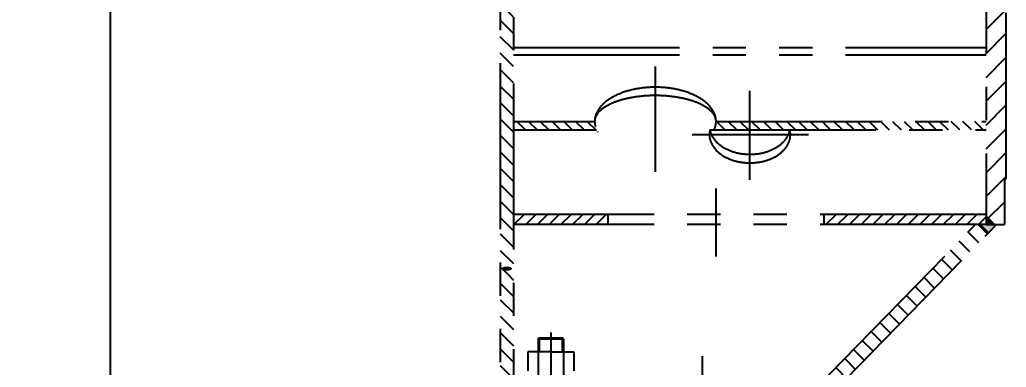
# Model space of a CAD drawing. Header units: millimetres. Extents: x -254 to 20771, y -723 to 14152.
# Drawn here: x 13741 to 17455, y 5246 to 6554 of the extents above; entities that cross this region are included whole.
import ezdxf
from ezdxf.enums import TextEntityAlignment as Align

# ---------------------------------------------------------------- set-up
doc = ezdxf.new("R2010")
doc.units = ezdxf.units.MM
doc.header["$LTSCALE"] = 500
doc.linetypes.add('G', pattern=[2, 1.25, -0.25, 0.25, -0.25])
doc.linetypes.add('K', pattern=[2.5, 1.25, -0.25, 0.25, -0.25, 0.25, -0.25])
for name, color, linetype in [('01', 7, 'Continuous'), ('02', 1, 'Continuous'), ('05', 4, 'G'), ('07', 6, 'K'), ('08', 1, 'Continuous')]:
    doc.layers.add(name, color=color, linetype=linetype)
doc.styles.get("Standard").update_dxf_attribs({"font": 'isocp', "width": 0.707, "bigfont": 'intecad.shx'})
doc.dimstyles.new('INTE', dxfattribs={"dimscale": 50, "dimtxt": 3.5, "dimasz": 3, "dimexe": 3, "dimexo": 0, "dimgap": 1, "dimtad": 1, "dimdec": 3, "dimdsep": 46, "dimtxsty": 'Standard', "dimcen": 0, "dimclrd": 1, "dimclre": 1, "dimclrt": 3, "dimaunit": 1, "dimadec": 0, "dimazin": 0, "dimtfac": 1, "dimtdec": 3, "dimtmove": 0, "dimatfit": 0, "dimfxl": 1, "dimarcsym": 0})
pattern_1 = [(45, (-732.674, 3858.865), (-30.93592, 30.93592), [])]
pattern_2 = [(45, (-732.674, 3858.865), (-22.09709, 22.09709), [])]

# ---------------------------------------------------------------- blocks, each defined once
blk = doc.blocks.new('FTYRTR')
at = {"layer": '07', "linetype": 'K'}
h = blk.add_hatch(dxfattribs=at)
h.set_pattern_fill('ANSI31', color=6, scale=20, angle=90, style=0)
h.set_pattern_definition([(135, (-10452.66, -5626.06), (-44.90128, -44.90128), [])])
h.paths.add_polyline_path([(5768.4, 6763.5), (6504.9, 6763.5), (6536.9, 6795.5), (6536.9, 6833), (6365.3, 6833), (6365.3, 6839.5), (5042.9, 6839.5), (5031.9, 6779.5), (5031.9, 6776.5), (5034.7, 6763.5)])
for points in [[(6536.9, 6803), (6536.9, 6763.5), (6536.9, 6723.4), (6537, 6741.4), (6567.7, 6772.9)], [(6536.9, 6795.5), (6504.9, 6763.5), (6536.9, 6763.5)]]:
    blk.add_hatch(color=6, dxfattribs=at).paths.add_polyline_path(points)
h = blk.add_hatch(dxfattribs=at)
h.set_pattern_fill('ANSI31', color=6, scale=250, style=0)
h.set_pattern_definition(pattern_2)
h.paths.add_polyline_path([(6180.9, 6701.2), (6148.7, 6700), (6148.7, 6406.9), (6180.9, 6405.2)])
h.paths.add_polyline_path([(6180.9, 6763.5), (6148.7, 6763.5), (6148.7, 6700), (6180.9, 6701.2)])
h = blk.add_hatch(dxfattribs=at)
h.set_pattern_fill('ANSI31', color=6, scale=250, angle=90, style=0)
h.set_pattern_definition([(135, (-732.674, 3858.865), (-22.09709, -22.09709), [])])
h.paths.add_polyline_path([(6536.9, 6763.5), (6498.9, 6763.5), (6498.9, 6153), (6536.9, 6153)])
h = blk.add_hatch(dxfattribs=at)
h.set_pattern_fill('ANSI31', color=6, scale=380, style=0)
h.set_pattern_definition([(45, (-732.674, 3858.865), (-33.58757, 33.58757), [])])
h.paths.add_polyline_path([(6938, 6411.9, -0.014891), (6937.9, 6412), (6728.9, 6615.7, -0.014891), (6728.8, 6615.8), (6567.7, 6772.9), (6537, 6741.4), (6536.9, 6723.4), (7102.9, 6171.5), (7118.4, 6171.7), (7118, 6236.4)])
h.paths.add_polyline_path([(7199.9, 6219.4), (7162.7, 6227.2), (7157.9, 6219), (7129, 6168.8), (7609.6, 6068.3), (7609.8, 6068.3), (7641.4, 6068.8), (7613.9, 6132.8)])
h = blk.add_hatch(dxfattribs=at)
h.set_pattern_fill('ANSI31', color=6, scale=250, style=0)
h.set_pattern_definition(pattern_2)
h.paths.add_polyline_path([(6180.9, 6405.2), (6148.7, 6406.9), (6148.7, 6124.9), (6180.9, 6128.9)])
h.paths.add_polyline_path([(6180.9, 6128.9), (6148.7, 6124.9), (6148.7, 5874.5), (6180.9, 5874.5)])
h = blk.add_hatch(dxfattribs=at)
h.set_pattern_fill('ANSI31', color=6, scale=250, style=0)
h.set_pattern_definition(pattern_2)
edge = h.paths.add_edge_path()
edge.add_line((6180.9, 5874.5), (6148.7, 5874.5))
edge.add_line((6148.7, 5874.5), (6148.7, 5747))
edge.add_ellipse((6148.7, 5518.5), major_axis=(0, 228.5), ratio=0.563041, start_angle=-14.5053, end_angle=0, ccw=False)
edge.add_line((6180.9, 5739.7), (6180.9, 5874.5))
h = blk.add_hatch(dxfattribs=at)
h.set_pattern_fill('ANSI31', color=6, scale=250, style=0)
h.set_pattern_definition(pattern_2)
edge = h.paths.add_edge_path()
edge.add_ellipse((6148.7, 5518.5), major_axis=(0, 228.5), ratio=0.563041, start_angle=180, end_angle=194.5053, ccw=False)
edge.add_line((6148.7, 5290), (6148.7, 4984.5))
edge.add_line((6148.7, 4984.5), (6180.9, 4984.5))
edge.add_line((6180.9, 4984.5), (6180.9, 5297.3))
h = blk.add_hatch(dxfattribs=at)
h.set_pattern_fill('ANSI31', color=6, scale=350, style=0)
h.set_pattern_definition(pattern_1)
h.paths.add_polyline_path([(5102.9, 4984.5), (4853.9, 4984.5), (4764.9, 4984.5), (4764.9, 4934.5), (5102.9, 4934.5)])
h.paths.add_polyline_path([(5615.2, 4984.5), (5102.9, 4984.5), (5102.9, 4934.5), (5615.2, 4934.5)])
h.paths.add_polyline_path([(6724.2, 4984.5), (5615.2, 4984.5), (5615.2, 4934.5), (6724.2, 4934.5)])
h = blk.add_hatch(dxfattribs=at)
h.set_pattern_fill('ANSI31', color=6, scale=350, style=0)
h.set_pattern_definition(pattern_1)
h.paths.add_polyline_path([(7609.9, 4972.5), (7609.9, 4984.5), (6724.2, 4984.5), (6724.2, 4934.5), (7609.9, 4934.5)])
at = {"layer": '07', "color": 6, "linetype": 'K'}
for p, q in [((6365.3, 6839.5), (5003.1, 6839.5)), ((6365.3, 6833), (6365.3, 6839.5)), ((6365.3, 6833), (6536.9, 6833)), ((6536.9, 6763.5), (6536.9, 6833)), ((6567.7, 6772.9), (6536.9, 6803)), ((4955.9, 6763.5), (5768.9, 6763.5)), ((4957.4, 6763.5), (5768.4, 6763.5)), ((5018.9, 6763.5), (6536.9, 6763.5)), ((5870.4, 4984.5), (5870.4, 6763.5)), ((5897.5, 4984.5), (5897.5, 6763.5)), ((6148.7, 5747), (6148.7, 6763.5)), ((6180.9, 5724.1), (6180.9, 6763.5)), ((6498.9, 6763.5), (6498.9, 4984.5)), ((6536.9, 6795.5), (6504.9, 6763.5)), ((6536.9, 6763.5), (6536.9, 4984.5)), ((6567.7, 6772.9), (6537, 6741.4)), ((7118, 6236.4), (6567.7, 6772.9)), ((6537, 6741.4), (6536.9, 6723.4)), ((7102.9, 6171.5), (6536.9, 6723.4)), ((6498.9, 6153), (6536.9, 6153)), ((6198.3, 5656.6), (6198.3, 6095.4)), ((6369.1, 5874.5), (6033.4, 5874.5)), ((6148.7, 5747), (6148.7, 5804.2)), ((6401.2, 5746.5), (6657, 5746.5)), ((7225.1, 5695.5), (7032.6, 5695.5)), ((6339, 5518.5), (5941.4, 5518.5)), ((6148.7, 4984.5), (6148.7, 5290)), ((6148.7, 5224.2), (6148.7, 5290)), ((6180.9, 4984.5), (6180.9, 5297.3)), ((1005.9, 4984.5), (7609.9, 4984.5)), ((4853.9, 4984.5), (5768.9, 4984.5)), ((929.7, 4934.5), (7686.1, 4934.5))]:
    blk.add_line(p, q, dxfattribs=at)
for centre, major_axis, ratio, start_param, end_param in [((6198.3, 5874.5), (0, -152.5), 0.697594, 6.118945, 9.589018), ((6166, 5874.5), (0, -152.5), 0.69754, 0.152102, 2.98949), ((6148.7, 5518.5), (0, 228.5), 0.563041, -0.253166, 3.394758), ((6148.7, 5518.5), (0, 228.5), 0.42561, 0, 3.141593)]:
    blk.add_ellipse(centre, major_axis=major_axis, ratio=ratio, start_param=start_param, end_param=end_param, dxfattribs=at)
at = {"layer": '07', "color": 6, "linetype": 'K', "width": 0.605172}
blk.add_text('●', height=30, dxfattribs=at).set_placement((6693.9, 4941), (6711.9, 4941), align=Align.FIT)
blk = doc.blocks.new('*D306')
at = {"layer": '08', "color": 1, "lineweight": -2}
for p, q in [((13400.2, 11821.9), (14230.7, 11821.9)), ((14080.7, 11671.9), (14080.7, 4351.9)), ((13294, 4201.9), (14230.7, 4201.9))]:
    blk.add_line(p, q, dxfattribs=at)
at = {"layer": '08', "color": 1}
for points in [[(14055.7, 11671.9), (14105.7, 11671.9), (14080.7, 11821.9)], [(14055.7, 4351.9), (14105.7, 4351.9), (14080.7, 4201.9)]]:
    blk.add_solid(points, dxfattribs=at)
at = {"layer": 'Defpoints', "color": 0}
for p in [(13400.2, 11821.9), (13294, 4201.9), (14080.7, 4201.9)]:
    blk.add_point(p, dxfattribs=at)
at = {"layer": '08', "color": 3, "insert": (13943.2, 7999.9), "char_height": 175, "attachment_point": 5, "rotation": 90}
blk.add_mtext('7620', dxfattribs=at)

msp = doc.modelspace()

# ---------------------------------------------------------------- hatches: boundary and pattern name
at = {"layer": '07', "linetype": 'K'}
h = msp.add_hatch(dxfattribs=at)
h.set_pattern_fill('ANSI31', color=6, scale=250, style=0)
h.set_pattern_definition([(45, (14473.92, 13052.434), (-22.09709, 22.09709), [])])
h.paths.add_polyline_path([(15955.0595, 5782.8686), (15955.0595, 5820.8686), (15599.5595, 5820.8686), (15599.5595, 5782.8686)])

# ---------------------------------------------------------------- linework, layer by layer
for p, q in [((15692.3595, 5352.3687), (15694.0916, 5355.3687)), ((15692.3595, 5352.3687), (15787.3595, 5352.3687)), ((15787.3595, 5352.3687), (15785.6275, 5355.3687))]:
    msp.add_line(p, q)
at = {"layer": '01', "color": 7, "linetype": 'Continuous'}
for p, q in [((15692.3595, 5352.3687), (15692.3595, 3778.3686)), ((15787.3595, 5352.3687), (15787.3595, 3778.3686))]:
    msp.add_line(p, q, dxfattribs=at)
at = {"layer": '01'}
for p, q in [((15785.6275, 5355.3687), (15694.0916, 5355.3687)), ((15653.2608, 5303.8686), (15653.2608, 5231.8686)), ((15739.8595, 5303.8686), (15653.2608, 5303.8686)), ((15739.8595, 5303.8686), (15826.4583, 5303.8686)), ((15826.4583, 5303.8686), (15826.4583, 5231.8686))]:
    msp.add_line(p, q, dxfattribs=at)
at = {"layer": '02', "color": 1, "linetype": 'Continuous'}
for p, q in [((15696.5602, 5352.3687), (15696.5602, 5303.8686)), ((15782.9561, 5352.3687), (15782.9561, 5303.8686))]:
    msp.add_line(p, q, dxfattribs=at)
at = {"layer": '05', "color": 4, "linetype": 'G'}
msp.add_line((15739.8595, 5376.5584), (15739.8595, 3465.1776), dxfattribs=at)
at = {"layer": '07', "color": 6, "linetype": 'K'}
msp.add_line((15955.0595, 5820.8686), (15955.0595, 5782.8686), dxfattribs=at)

# ---------------------------------------------------------------- block references
at = {"layer": '07', "color": 6, "linetype": 'K', "rotation": 270}
msp.add_blockref('FTYRTR', (10615.055, 12319.7599), dxfattribs=at)

# ---------------------------------------------------------------- dimensions: what is measured, and where the dimension line sits
at = {"layer": '08'}
dim = msp.add_linear_dim(base=(14080.7299, 4201.8686), p1=(13400.1523, 11821.8686), p2=(13294.0195, 4201.8686), angle=90, dimstyle='INTE', dxfattribs=at)
dim.commit()
dim.dimension.update_dxf_attribs({"geometry": '*D306', "text_midpoint": (14080.7299, 7999.9289), "dimtype": 160})

doc.saveas('drawing.dxf')
